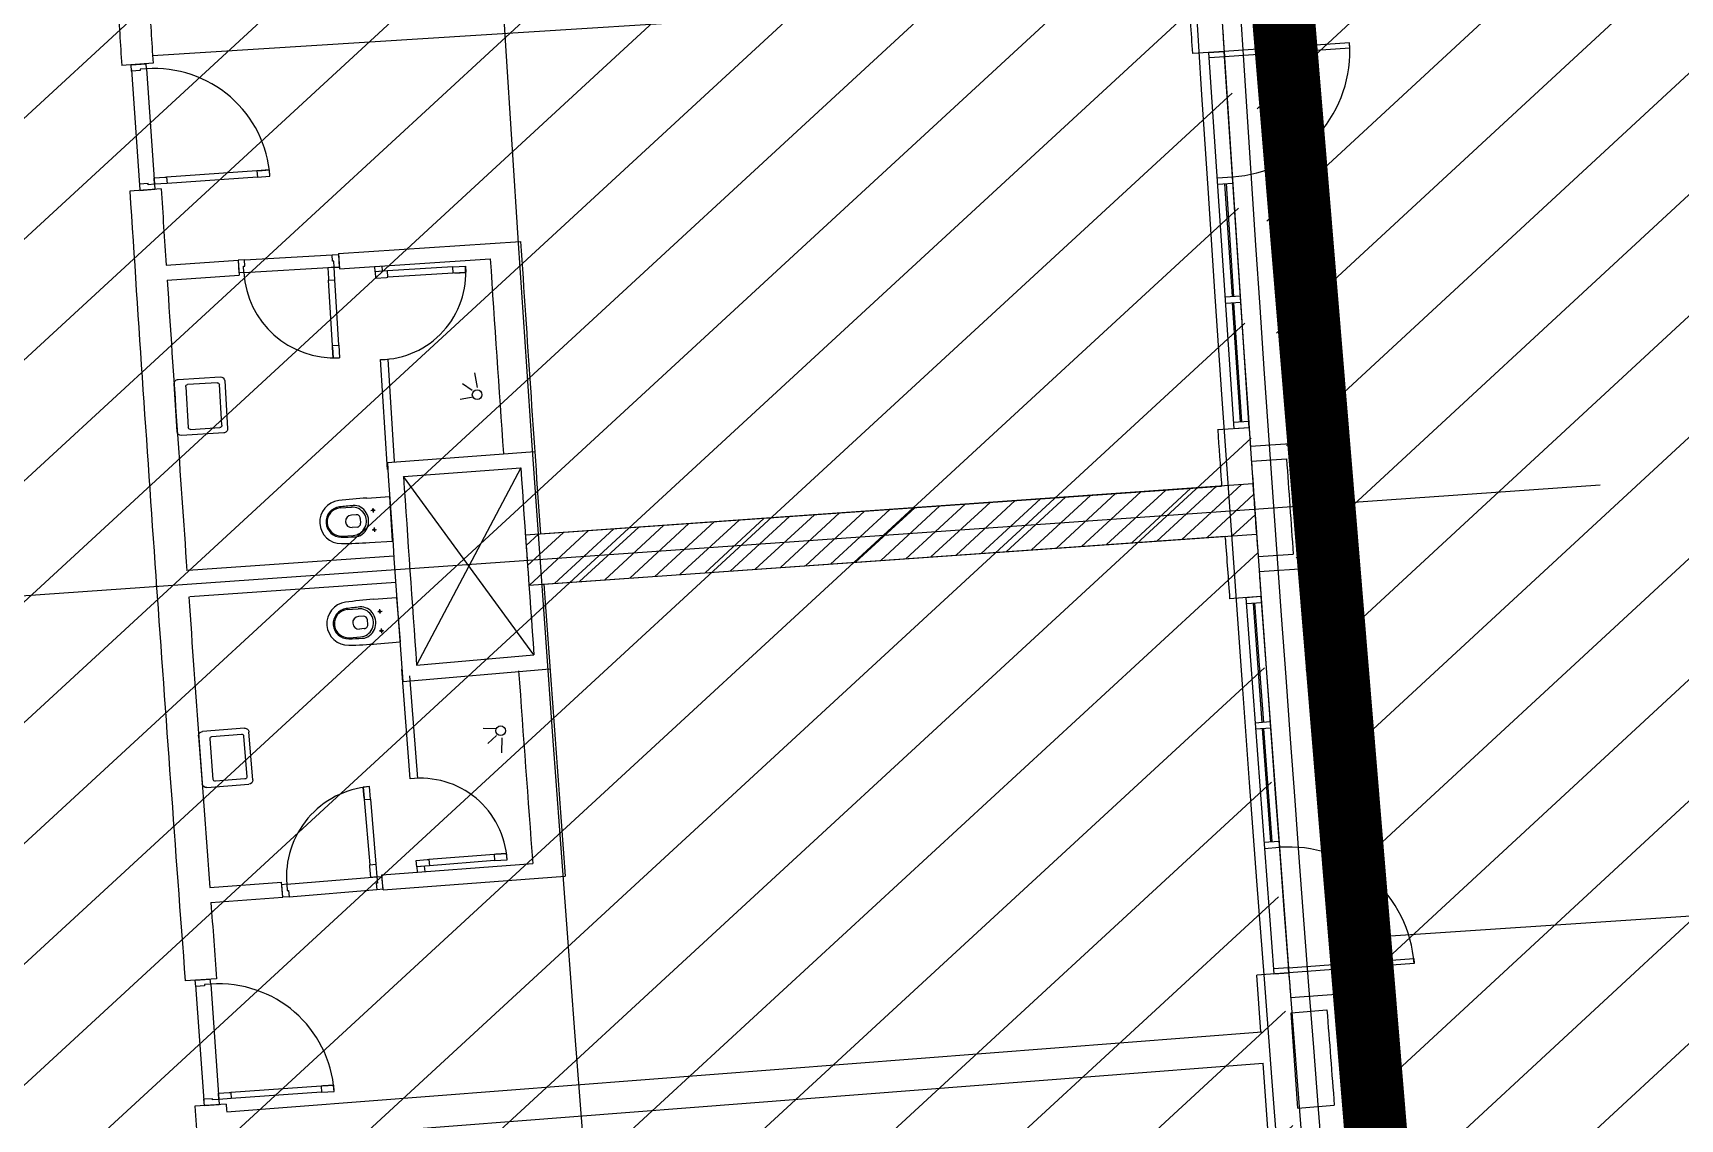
# Model space of a CAD drawing. Extents: x -678889171 to 586587, y -792238163 to 335485.
# Drawn here: x -678773490 to -678760389, y -792093239 to -792084600 of the extents above; entities that cross this region are included whole.
import ezdxf
from ezdxf.enums import TextEntityAlignment as Align

# ---------------------------------------------------------------- set-up
doc = ezdxf.new("R2010")
doc.units = 0
doc.header["$MEASUREMENT"] = 0
for name, color, linetype in [('A-FLOR-PATT', 252, 'Continuous'), ('A-SITE-PATT', 252, 'Continuous'), ('A-WALL', 252, 'Continuous')]:
    doc.layers.add(name, color=color, linetype=linetype)
for name, color, linetype, lineweight in [('BASEMENT3 LAYOUT$0$A-TABL-TEXT', 252, 'Continuous', 30), ('BASEMENT3 LAYOUT$0$HATCH7', 252, 'Continuous', 15), ('BASEMENT3 LAYOUT$0$TEXT6', 252, 'Continuous', 0)]:
    doc.layers.add(name, color=color, linetype=linetype, lineweight=lineweight)
doc.styles.add('Ground floor Towers$0$$Bas01-Rname$0$EN-SC', font='swissc.ttf')
doc.styles.add('Ground floor Towers$0$$Bas01-Rname$0$EN-SCL', font='swisscl.ttf')
doc.styles.add('Ground floor Towers$0$04-Ground Floor$0$V2-lower ground$0$LEVEL  FOR LICENSE LOWER GR$0$$LG- LEVEL$0$AR-SR', font='sarb.shx')

# ---------------------------------------------------------------- blocks, each defined once
blk = doc.blocks.new('A$C61C61320')
at = {"layer": 'BASEMENT3 LAYOUT$0$HATCH7'}
h = blk.add_hatch(dxfattribs=at)
h.set_pattern_fill('JIS_WOOD', color=256, scale=1000, style=0)
h.set_pattern_definition([(45, (-95575.72641586163, -175160.5677797335), (-499.9999991609842, 499.9999991609843), [])])
edge = h.paths.add_edge_path()
edge.add_line((-93671.42387769371, -154054.9431899884), (-93352.28011348587, -174711.9075518902))
edge.add_line((-93352.28011348587, -174711.9075518902), (-49398.28305342048, -174321.9428492732))
edge.add_arc((-49194.7644366367, -173977.2776182104), 400.2673467584944, 239.4389137010584, 436.7722825904112)
edge.add_line((-49103.17453308101, -173587.6300358392), (-49353.17453308101, -169321.0603725039))
edge.add_arc((765187.6152318742, -69570.4512780355), 820625.9088071947, 178.5717505264322, 186.9818142228341, ccw=False)
edge.add_line((-55183.34322072996, -49116.28952082794), (-86992.42594180122, -47875.38068783496))
edge.add_line((-86992.42594180116, -47875.38068783496), (-86999.8191618316, -136404.81269691))
edge.add_line((-86999.81916183163, -136404.81269691), (-87007.19406194473, -152784.6622732603))
edge.add_line((-87007.19406194473, -152784.6622732603), (-93671.42387769371, -154054.9431899884))
at = {"layer": 'BASEMENT3 LAYOUT$0$TEXT6'}
h = blk.add_hatch(dxfattribs=at)
h.set_pattern_fill('JIS_WOOD', color=256, scale=1000, style=0)
h.set_pattern_definition([(45, (-843775.3736575155, -469599.9160835323), (-499.9999991609842, 499.9999991609843), [])])
h.paths.add_polyline_path([(-48073.17453308101, -174366.9252005816), (-52827.70401773683, -137283.3745918828), (-21470.42890679266, -134427.2130430685), (-18376.25980977295, -161775.8762387046), (-18368.17453308101, -175467.8413407506), (-18518.17453308101, -176466.9552695606), (-18518.17453308101, -178386.9252005816), (-18368.17453308101, -183011.1167942794), (-18362.29752682254, -198446.5368052525), (-18168.17453308101, -202281.2411916029), (-18360.0892563893, -208926.9252005816), (-21225.79736915685, -208049.6763489796), (-45692.61271465314, -203035.1575495943), (-55544.17996463575, -201566.2036034855), (-64372.75623362488, -200382.3687026045), (-73244.07786642597, -199325.5838570178), (-82129.48166527948, -198394.9150768394), (-90383.39706973708, -197394.4851778569), (-93352.28011348587, -194591.9241360954), (-93352.28011348587, -177285.8004086108), (-93172.93907456682, -174906.1366184817), (-50378.17453308101, -174866.9252005816)])
at = {"layer": 'BASEMENT3 LAYOUT$0$A-TABL-TEXT', "const_width": 500}
blk.add_lwpolyline([(-93352.28011348587, -174516.9252005816), (-47927.38834524783, -174323.9099120742, -0.04910831258971037), (-55178.17453308101, -49001.92520058164), (-88972.05165299936, -47526.12244615683)], format="xyb", dxfattribs=at)
blk = doc.blocks.new('2')
at = {"layer": 'BASEMENT3 LAYOUT$0$A-TABL-TEXT', "const_width": 500}
blk.add_lwpolyline([(24568.57618810749, 57680.4355040497), (69993.46795634553, 57873.45079255712, -0.04910831258971037), (62742.68176851235, 183195.4355040497), (28948.804648594, 184671.2382584745)], format="xyb", dxfattribs=at)
blk = doc.blocks.new('GR')
at = {"layer": 'A-FLOR-PATT'}
for p, q in [((37073.17227562796, 93888.68983819892), (114095, 102135)), ((27428.30576574191, 100533.9089705692), (35640.32428349768, 101389.0476795932)), ((36935.55993549512, 101021.4656930273), (35941.4253166158, 100913.315924411)), ((36939.88592623402, 100981.7003085311), (36935.55993549512, 101021.4656930273)), ((35941.4285253234, 100913.3162735288), (35692.87362731249, 100886.4642592816)), ((35822.11617709728, 100900.4880405723), (35941.42852532846, 100913.31627348)), ((36142.82199978882, 97917.67933478985), (35822.11617709728, 100900.4880405723)), ((35826.57309315834, 100859.4747581985), (35945.88544138958, 100872.3029911062)), ((35941.4253166158, 100913.315924411), (35945.75130735467, 100873.5505399149)), ((36262.13434802007, 97930.50756769748), (35941.42852532846, 100913.31627348)), ((35945.75130735467, 100873.5505399149), (36939.88592623402, 100981.7003085311)), ((27434.54765253636, 100473.992241191), (27186.204322241, 100445.1042816118)), ((27259.82928986986, 100453.2364278864), (27379.09601898291, 100466.4820810089)), ((27265.34831200424, 100403.5419574226), (27259.82928986986, 100453.2364278864)), ((27264.2445075773, 100413.4808515153), (27365.79451484997, 99499.10259498123)), ((27334.92057065348, 100411.2685884107), (27265.34831200424, 100403.5419574226)), ((27383.51123669041, 100426.7265046379), (27333.81676622661, 100421.2074825035)), ((27333.81676622661, 100421.2074825035), (27334.92057065348, 100411.2685884107)), ((27383.51123669041, 100426.7265046379), (27379.09601898291, 100466.4820810089)), ((27383.51123669041, 100426.7265046379), (27485.06124396309, 99512.34824810375)), ((35929.0181179947, 99906.2184719782), (36048.33046622587, 99919.04670488587)), ((35934.36321503955, 99856.50499354849), (36053.67556327074, 99869.33322645616)), ((35987.92610440687, 99862.26397181189), (36084.13785121671, 98967.4213600551)), ((35999.85733922995, 99863.5467951026), (36096.06908604042, 98968.70418334099)), ((27479.54222182871, 99562.04271856755), (27566.01060043574, 99571.64581708139)), ((27485.06124396309, 99512.34824810375), (27479.54222182871, 99562.04271856755)), ((27566.01060043574, 99571.64581708139), (27578.93116275633, 99573.08076283633)), ((28294.53153743521, 99652.55468157148), (27578.93116275633, 99573.08076283633)), ((27578.93116275633, 99573.08076283633), (27584.45018489071, 99523.38629237251)), ((28300.05055956959, 99602.86021110766), (27584.45018489071, 99523.38629237251)), ((28393.92047836283, 99663.59272584024), (28294.53153743521, 99652.55468157146)), ((28294.53153743521, 99652.55468157146), (28300.05055956959, 99602.86021110766)), ((28300.05055956959, 99602.86021110766), (28399.43950049721, 99613.89825537642)), ((28393.92047836283, 99663.59272584024), (28307.4520997558, 99653.9896273264)), ((28307.4520997558, 99653.9896273264), (28393.92047836283, 99663.59272584024)), ((28399.43950049721, 99613.89825537642), (28393.92047836283, 99663.59272584024)), ((27539.03736246321, 99479.40401377984), (27290.69857981536, 99450.51658319517)), ((27434.2629690724, 99516.76812006213), (27364.69071042317, 99509.041489074)), ((27364.69071042317, 99509.041489074), (27370.20973255755, 99459.34701861019)), ((27370.20973255755, 99459.34701861019), (27489.4764616706, 99472.59267173271)), ((27435.36677349928, 99506.82922596937), (27434.2629690724, 99516.76812006213)), ((27485.06124396309, 99512.34824810375), (27435.36677349928, 99506.82922596937)), ((27584.45018489071, 99523.38629237251), (27485.06124396309, 99512.34824810375)), ((27485.06124396309, 99512.34824810375), (27489.4764616706, 99472.59267173271)), ((28968.6842518573, 99020.41931090801, -6.574195595121094e-08), (30412.71335629126, 99174.7970589156, -6.574195595121094e-08)), ((27603.40149698658, 98874.46014952872, -6.574195595121094e-08), (28173.21691954319, 98935.37777331086, -6.574195595121094e-08)), ((28173.21691954319, 98935.37777331086, -6.574195595121094e-08), (28185.88619142211, 98816.04840895424, -6.574195595121094e-08)), ((28223.29664177686, 98940.31713830863, -1.314839119024219e-07), (28173.53781941746, 98935.41207995996, -1.314839119024219e-07)), ((28173.53781941746, 98935.41207995996, -1.314839119024219e-07), (28183.3479361148, 98835.89443524119, -1.314839119024219e-07)), ((28223.15499400232, 98839.81848192013, -1.314839119024219e-07), (28939.68203597764, 98910.45132214105, -1.314839119024219e-07)), ((28223.29664177685, 98940.31713830863, -1.314839119024219e-07), (28919.92015480841, 99008.98795519007, -1.314839119024219e-07)), ((28228.20170012553, 98890.55831594927, -1.314839119024219e-07), (28223.29664177686, 98940.31713830863, -1.314839119024219e-07)), ((28939.68203597764, 98910.45132214105, -1.314839119024219e-07), (28889.92321361824, 98905.54626379236, -1.314839119024219e-07)), ((28889.92321361824, 98905.54626379236, -1.314839119024219e-07), (28898.45801514494, 98818.96591288701, -1.314839119024219e-07)), ((28919.92015480841, 99008.98795519007, -1.314839119024219e-07), (28969.67897716782, 99013.89301353875, -1.314839119024219e-07)), ((28924.82521315708, 98959.2291328307, -1.314839119024219e-07), (28919.92015480841, 99008.98795519007, -1.314839119024219e-07)), ((28934.77697762896, 98960.21014450044, -1.314839119024219e-07), (28924.82521315708, 98959.2291328307, -1.314839119024219e-07)), ((28939.68203597764, 98910.45132214105, -1.314839119024219e-07), (28934.77697762896, 98960.21014450044, -1.314839119024219e-07)), ((28939.68203597764, 98910.45132214105, -1.314839119024219e-07), (28979.48909386516, 98914.37536881998, -1.314839119024219e-07)), ((28949.49215267499, 98810.93367742225, -1.314839119024219e-07), (28939.68203597764, 98910.45132214105, -1.314839119024219e-07)), ((28968.6842518573, 99020.41931090801, -6.574195595121094e-08), (28981.35352373619, 98901.08994655154, -6.574195595121094e-08)), ((28969.67897716782, 99013.89301353875, -1.314839119024219e-07), (28979.48909386516, 98914.37536881998, -1.314839119024219e-07)), ((28981.35352373619, 98901.08994655154, -6.574195595121094e-08), (30176.89793325222, 99028.90278149888, -6.574195595121094e-08)), ((29265.76141559287, 98888.22502323042), (29261.32855460305, 98931.02141720604)), ((29325.44211657869, 98894.40676488365), (29320.98891175425, 98937.39956537074)), ((29882.46199244384, 98952.10302031322), (29365.22925056879, 98898.52792598572)), ((29882.46199244384, 98952.10302031322), (29981.92982741979, 98962.40592306852)), ((29887.61344382148, 98902.36910282524), (29882.46199244384, 98952.10302031322)), ((29987.08127879744, 98912.67200558052), (29887.61344382148, 98902.36910282524)), ((29987.08127879744, 98912.67200558052), (29900.54426236835, 98903.70848018341)), ((29900.54426236835, 98903.70848018341), (29987.08127879744, 98912.67200558052)), ((29981.92982741979, 98962.40592306852), (29987.08127879744, 98912.67200558052)), ((36149.8873105105, 98974.49061471842), (36030.57496227407, 98961.6623818596)), ((36155.23240753505, 98924.77713628655), (36035.92005929862, 98911.9489034277)), ((36191.03979211389, 97973.15179146093), (36089.48294826157, 98917.70788162539)), ((36202.97102693754, 97974.43461474683), (36101.41418308522, 98918.99070491134)), ((27616.16899388934, 98755.141286178, -6.574195595121094e-08), (28185.88619142211, 98816.04840895424, -6.574195595121094e-08)), ((28223.15499400232, 98839.81848192013, -1.314839119024219e-07), (28183.3479361148, 98835.89443524119, -1.314839119024219e-07)), ((28218.24993565365, 98889.57730427953, -1.314839119024219e-07), (28228.20170012553, 98890.55831594927, -1.314839119024219e-07)), ((28223.15499400232, 98839.81848192013, -1.314839119024219e-07), (28218.24993565365, 98889.57730427953, -1.314839119024219e-07)), ((28898.45801514494, 98818.96591288701, -1.314839119024219e-07), (28899.73333031559, 98806.02861907356, -1.314839119024219e-07)), ((28899.73333031559, 98806.02861907356, -1.314839119024219e-07), (28949.49215267499, 98810.93367742225, -1.314839119024219e-07)), ((28950.7459371418, 98288.53686653584, -1.314839119024219e-07), (28899.73333031559, 98806.02861907356, -1.314839119024219e-07)), ((29000.5047595012, 98293.44192488452, -1.314839119024219e-07), (28949.49215267499, 98810.93367742225, -1.314839119024219e-07)), ((29365.22925056879, 98898.52792598572), (29265.76141559282, 98888.22502323044)), ((29325.44211657869, 98894.40676488365), (29265.76141559286, 98888.22502323042)), ((29265.76141559282, 98888.22502323044), (29270.91286697045, 98838.49110574243)), ((29270.91286697045, 98838.49110574243), (29357.44988339956, 98847.45463113954)), ((29357.44988339956, 98847.45463113954), (29370.38070194644, 98848.79400849773)), ((29370.38070194644, 98848.79400849773), (29365.22925056879, 98898.52792598572)), ((29887.61344382148, 98902.36910282522), (29370.38070194644, 98848.79400849773)), ((28950.7459371418, 98288.53686653584, -1.314839119024219e-07), (29000.5047595012, 98293.44192488452, -1.314839119024219e-07)), ((28960.55605383915, 98189.01922181704, -1.314839119024219e-07), (28950.7459371418, 98288.53686653584, -1.314839119024219e-07)), ((28960.55605383915, 98189.01922181704, -1.314839119024219e-07), (28952.02125231246, 98275.5995727224, -1.314839119024219e-07)), ((28952.02125231246, 98275.5995727224, -1.314839119024219e-07), (28960.55605383915, 98189.01922181704, -1.314839119024219e-07)), ((29000.5047595012, 98293.44192488452, -1.314839119024219e-07), (29010.31487619855, 98193.92428016572, -1.314839119024219e-07)), ((29010.31487619855, 98193.92428016572, -1.314839119024219e-07), (28960.55605383915, 98189.01922181704, -1.314839119024219e-07)), ((29428.23937489273, 97319.60584601507), (29337.90685353207, 98191.70767412361)), ((29481.73833422519, 97385.46828865382), (29397.58755451768, 98197.88941577676)), ((30076.44166381648, 97975.5078153899), (29997.51201634639, 98026.94004604247)), ((30115.98270203049, 98002.4927326656), (30091.01624771029, 98117.41320211132)), ((30084.96800872782, 97923.91743545463), (29982.81225735216, 97901.7241141728)), ((36262.12074762525, 97930.50570826052), (36012.16436610091, 97903.50228820491)), ((36256.78925100077, 97980.22104608055), (36137.47690276434, 97967.39281322171)), ((36262.13434802531, 97930.50756764862), (36142.82199978882, 97917.67933478985)), ((36278.02750763292, 97784.21704305583), (36675.78720579541, 97828.42319971696)), ((36291.28244059995, 97664.95134491911), (36569.68882310274, 97695.8928309903)), ((-9165, 92230), (39070, 97590)), ((29425.05128663255, 97375.19066062181), (30592.87932680047, 97511.30793892978)), ((36310.17966341632, 97485.24086561473), (30545.67051804255, 96844.58572742902)), ((35764.2776487036, 97022.10774769491), (36217.04505822531, 97474.89008606802)), ((36059.97513834771, 97483.2900364047), (36062.81369807585, 97457.7491446874)), ((29557.34667901555, 97269.79810527318), (30486.78185915481, 97378.12928309456)), ((30487.88039781803, 97378.25732428543), (29723.3781389884, 95776.32896225572)), ((30664.92724779842, 96857.83966367172), (36062.81369807585, 97457.74914468739)), ((34571.02365460718, 96889.49206729612), (35023.79106412895, 97342.27440566928)), ((34769.89932028996, 96911.59468069597), (35222.66672981172, 97364.37701906913)), ((34968.7749859727, 96933.69729409573), (35421.54239549441, 97386.47963246884)), ((35167.65065165542, 96955.7999074955), (35620.41806117719, 97408.58224586863)), ((35366.5263173382, 96977.90252089535), (35819.29372685991, 97430.68485926845)), ((35565.40198302089, 97000.00513429515), (36018.16939254259, 97452.78747266828)), ((35963.15331438635, 97044.21036109468), (36319.58030200927, 97400.64910098913)), ((30651.10402956929, 95894.22243017973), (29557.34667901567, 97269.7981052732)), ((33377.76966051091, 96756.87638689746), (33830.53707003262, 97209.6587252706)), ((33576.64532619357, 96778.97900029723), (34029.4127357153, 97231.76133867033)), ((33775.52099187631, 96801.081613697), (34228.28840139802, 97253.8639520701)), ((33974.39665755903, 96823.18422709679), (34427.16406708077, 97275.96656546992)), ((34173.27232324178, 96845.28684049656), (34626.03973276354, 97298.06917886971)), ((34372.14798892452, 96867.38945389638), (34824.91539844626, 97320.17179226951)), ((36162.02898006907, 97066.31297449447), (36337.26083452284, 97241.55060677204)), ((29272.75431999318, 97087.20176609217), (29456.03797056994, 97105.98047310843)), ((29492.22081470232, 96752.82922818568), (29456.03797056994, 97105.98047310843)), ((30589.85034100516, 96447.03303478425), (36354.35948637893, 97087.68817296997)), ((32184.51566641449, 96624.26070649867), (32637.28307593626, 97077.04304487183)), ((32383.39133209721, 96646.36331989843), (32836.158741619, 97099.14565827162)), ((32582.26699777989, 96668.46593329826), (33035.03440730169, 97121.24827167144)), ((32781.14266346261, 96690.56854669799), (33233.91007298438, 97143.35088507115)), ((32980.01832914539, 96712.67116009785), (33432.78573866715, 97165.453498471)), ((33178.89399482813, 96734.77377349761), (33631.6614043499, 97187.55611187077)), ((29065.70933741505, 96999.9317544987), (29153.697077405, 97009.42798511052)), ((29195.15847629194, 96950.68196328497), (29156.27594345425, 96946.69817264183)), ((29309.55054335277, 96990.44829721231), (29344.36827172543, 96994.01561987324)), ((29325.17574620864, 97009.64082272905), (29328.74306886957, 96974.82309435644)), ((30709.11081633675, 96460.28738730184), (36106.99680798938, 97060.19681734729)), ((30991.2616723181, 96491.64502609993), (31444.02908183984, 96944.42736447303)), ((31190.13733800084, 96513.74763949975), (31642.90474752261, 96966.52997787288)), ((31389.01300368362, 96535.85025289955), (31841.78041320533, 96988.63259127265)), ((31587.88866936625, 96557.95286629925), (32040.65607888802, 97010.73520467241)), ((31786.76433504908, 96580.0554796991), (32239.53174457079, 97032.8378180722)), ((31985.64000073174, 96602.15809309893), (32438.40741025351, 97054.94043147206)), ((36109.68113697413, 97036.04366839155), (36106.99680798937, 97060.19681734729)), ((36375.23034939117, 96909.60192338655), (36653.63673189387, 96940.54340945775)), ((29205.26928794809, 96851.99857315443), (29166.38675511039, 96848.0147825113)), ((29228.05994860646, 96923.89590124635), (29232.05534998672, 96884.90004546895)), ((29325.3486865655, 96836.25550013335), (29360.16641493817, 96839.82282279429)), ((29340.97388942137, 96855.44802565016), (29344.5412120823, 96820.63029727749)), ((30554.80730842473, 96762.29471004085), (30648.52641910894, 96856.0169108739)), ((30572.47362849597, 96603.18200291286), (30847.40208479171, 96878.11952427376)), ((30593.51034095266, 96447.43979930031), (31046.27775047443, 96900.22213767347)), ((30792.38600663538, 96469.54241270013), (31245.15341615715, 96922.32475107329)), ((36388.4852823582, 96790.33622524983), (36786.24498052069, 96834.54238191096)), ((29088.49682787521, 96777.52163673057), (29176.58216118901, 96786.06533846742)), ((29308.93716412556, 96734.05052116941), (29492.22081470232, 96752.82922818568)), ((29506.79994383406, 96634.31286413169), (27876.37504388057, 96452.85451126206)), ((36410.81743591174, 96593.07937742789), (36162.44939478952, 96564.55382272962)), ((36410.81745098234, 96593.07937945017), (36291.60133752165, 96579.38564762444)), ((36291.60133752165, 96579.38564762444), (36633.94463194397, 93598.9828109656)), ((36410.81745098795, 96593.07937940133), (36753.1607454102, 93612.67654274248)), ((29530.01088300603, 96425.46466616275), (27899.52967834689, 96244.51293373722)), ((36416.52317257635, 96543.40599884148), (36297.30705911572, 96529.71226701583)), ((36350.8267457899, 96535.85979368347), (36459.23545569029, 95592.06556207483)), ((36362.74835713597, 96537.22916686602), (36471.15706703638, 95593.43493525735)), ((29358.87509089006, 96284.71730212992), (29541.80940605103, 96306.63927153358)), ((29541.80940605103, 96306.63927153358), (29584.04869341628, 95954.16112667511)), ((29153.35858460349, 96193.9062599706), (29241.17036070289, 96204.91138435157)), ((29397.3266480829, 96188.60968774238), (29432.0780144774, 96192.77412452488)), ((29416.7845496714, 96173.31622293638), (29412.6201128889, 96208.06758933088)), ((29283.6340155247, 96146.88569437584), (29244.82559211102, 96142.2350793727)), ((29295.43721920536, 96048.390393052), (29256.62879579168, 96043.73977804885)), ((29321.65458744422, 96081.74679577514), (29316.99041824783, 96120.66832613699)), ((29415.76915383393, 96034.7107794239), (29450.52052022842, 96038.87521620639)), ((29435.22705542241, 96019.41731461795), (29431.06261863993, 96054.1686810124)), ((29179.96034521572, 95971.92005197688), (29267.88605023779, 95981.97446298615)), ((29401.11437825531, 95932.23915727144), (29584.04869341628, 95954.16112667511)), ((29723.37813898828, 95776.3289622557), (30651.71721828158, 95894.3003529202)), ((29617.74331186293, 95641.94006188218), (30784.18925338017, 95790.16957513338)), ((29603.8328176768, 95739.64504266654), (29707.18650373849, 94868.99035877454)), ((29670.48730733743, 95687.13619571597), (29766.7681720441, 94876.06318012955)), ((36524.93188286303, 95599.61176727722), (36405.7157694024, 95585.91803545158)), ((36530.63760445703, 95549.9383866686), (36411.42149099639, 95536.24465484294)), ((36567.64416559321, 94648.27133044417), (36464.941177264, 95542.39218146385)), ((36579.56577693979, 94649.64070362192), (36476.86278861013, 95543.76155464642)), ((30377.22096930183, 95294.27355440546), (30272.68515789165, 95293.49562030737)), ((30380.23005898992, 95242.06999860068), (30314.51909239795, 95174.56272144333)), ((30424.73113212537, 95224.42534067787), (30425.60627180716, 95106.82741438034)), ((29388.07505970544, 94794.90052652496, -1.314839119024219e-07), (29338.4534712758, 94788.76065993703, -1.314839119024219e-07)), ((29338.4534712758, 94788.76065993703, -1.314839119024219e-07), (29349.13683913877, 94702.41909606945, -1.314839119024219e-07)), ((29349.13683913877, 94702.41909606945, -1.314839119024219e-07), (29338.4534712758, 94788.76065993703, -1.314839119024219e-07)), ((29338.4534712758, 94788.76065993703, -1.314839119024219e-07), (29350.73320445163, 94689.51748307775, -1.314839119024219e-07)), ((29400.35479288127, 94695.65734966568, -1.314839119024219e-07), (29388.07505970544, 94794.90052652496, -1.314839119024219e-07)), ((29350.73320445163, 94689.51748307775, -1.314839119024219e-07), (29400.35479288127, 94695.65734966568, -1.314839119024219e-07)), ((29350.73320445162, 94689.51748307775, -1.314839119024219e-07), (29414.58781696597, 94173.45296340951, -1.314839119024219e-07)), ((29400.35479288126, 94695.65734966566, -1.314839119024219e-07), (29464.20940539561, 94179.59282999743, -1.314839119024219e-07)), ((36514.12447889639, 94642.12380379622), (36633.34059236263, 94655.81753557306)), ((36519.8302004701, 94592.45042318523), (36639.04631393633, 94606.14415496208)), ((29515.08834683896, 94098.63214109956, -6.574195595121094e-08), (30709.52233528393, 94236.43636082066, -6.574195595121094e-08)), ((29783.83747451581, 94223.2801835945), (29870.23089355892, 94233.53577455925)), ((29789.73149231164, 94173.62879333984), (29783.83747451581, 94223.2801835945)), ((29870.23089355892, 94233.53577455925), (29883.14025502514, 94235.06821918616)), ((30399.51471367358, 94296.3660042628), (29883.14025502514, 94235.06821918616)), ((29883.14025502514, 94235.06821918616), (29889.03427282097, 94185.4168289315)), ((30405.4087314694, 94246.71461400815), (29889.03427282097, 94185.4168289315)), ((30498.81749418289, 94308.15403985446), (30399.51471367358, 94296.36600426279)), ((30399.51471367358, 94296.36600426279), (30405.4087314694, 94246.71461400813)), ((30405.4087314694, 94246.71461400813), (30504.71151197872, 94258.5026495998)), ((30498.81749418289, 94308.15403985446), (30412.42407513977, 94297.89844888971)), ((30412.42407513977, 94297.89844888971), (30498.81749418289, 94308.15403985446)), ((30504.71151197872, 94258.5026495998), (30498.81749418289, 94308.15403985446)), ((28761.93826518464, 93991.93557427214, -1.314839119024219e-07), (29476.48913857145, 94080.34965313815, -1.314839119024219e-07)), ((29414.58781696597, 94173.45296340951, -1.314839119024219e-07), (29464.20940539561, 94179.59282999743, -1.314839119024219e-07)), ((29416.18418227883, 94160.55135041781, -1.314839119024219e-07), (29414.58781696597, 94173.45296340951, -1.314839119024219e-07)), ((29426.86755014181, 94074.20978655023, -1.314839119024219e-07), (29416.18418227883, 94160.55135041781, -1.314839119024219e-07)), ((29476.48913857145, 94080.34965313815, -1.314839119024219e-07), (29426.86755014181, 94074.20978655023, -1.314839119024219e-07)), ((29464.20940539561, 94179.59282999743, -1.314839119024219e-07), (29476.48913857145, 94080.34965313815, -1.314839119024219e-07)), ((29476.48913857144, 94080.34965313815, -1.314839119024219e-07), (29516.18640931516, 94085.26154640848, -1.314839119024219e-07)), ((29476.48913857144, 94080.34965313815, -1.314839119024219e-07), (29482.62900515936, 94030.7280647085, -1.314839119024219e-07)), ((29528.92862848214, 93979.4329202477, -6.574195595121094e-08), (29515.08834683896, 94098.63214109956, -6.574195595121094e-08)), ((29528.46614249099, 93986.01836954923, -1.314839119024219e-07), (29516.18640931516, 94085.26154640848, -1.314839119024219e-07)), ((29528.92862848214, 93979.4329202477, -6.574195595121094e-08), (30971.61651939186, 94145.87868538097, -6.574195595121094e-08)), ((29889.03427282097, 94185.4168289315), (29789.73149231164, 94173.62879333984)), ((29849.31316061754, 94180.70161469492), (29789.73149231169, 94173.62879333991)), ((29789.7314923117, 94173.62879333993), (29794.80333704927, 94130.90341464261)), ((29849.31316061754, 94180.70161469492), (29854.40828169314, 94137.78015539824)), ((28151.17179964174, 93941.27438222003, -6.574195595121094e-08), (28720.35984415095, 94006.94273652595, -6.574195595121094e-08)), ((28734.20012579414, 93887.74351567391, -6.574195595121094e-08), (28720.35984415095, 94006.94273652595, -6.574195595121094e-08)), ((28761.93826518464, 93991.93557427214, -1.314839119024219e-07), (28722.24099444093, 93987.0236810018, -1.314839119024219e-07)), ((28734.52072761676, 93887.78050414255, -1.314839119024219e-07), (28722.24099444093, 93987.0236810018, -1.314839119024219e-07)), ((28761.93826518464, 93991.93557427214, -1.314839119024219e-07), (28768.07813177256, 93942.3139858425, -1.314839119024219e-07)), ((28768.07813177256, 93942.3139858425, -1.314839119024219e-07), (28778.00244945849, 93943.54195916008, -1.314839119024219e-07)), ((28778.00244945849, 93943.54195916008, -1.314839119024219e-07), (28784.14231604641, 93893.92037073047, -1.314839119024219e-07)), ((28784.1423160464, 93893.92037073047, -1.314839119024219e-07), (29478.84455406134, 93979.8785029613, -1.314839119024219e-07)), ((29482.62900515936, 94030.7280647085, -1.314839119024219e-07), (29472.70468747343, 94029.50009139092, -1.314839119024219e-07)), ((29472.70468747343, 94029.50009139092, -1.314839119024219e-07), (29478.84455406134, 93979.8785029613, -1.314839119024219e-07)), ((29478.84455406134, 93979.8785029613, -1.314839119024219e-07), (29528.46614249099, 93986.01836954923, -1.314839119024219e-07)), ((28164.91394749241, 93822.06383947769, -6.574195595121094e-08), (28734.20012579414, 93887.74351567391, -6.574195595121094e-08)), ((28784.14231604641, 93893.92037073047, -1.314839119024219e-07), (28734.52072761676, 93887.78050414255, -1.314839119024219e-07)), ((36748.64284093637, 93652.42058065489), (37742.25290249335, 93765.28801829251)), ((37746.76759994757, 93725.54361608416), (36753.15753839062, 93612.67617844656)), ((37742.25290249335, 93765.28801829251), (37746.76759994757, 93725.54361608416)), ((36753.12302122695, 93612.6722095627), (36500.47569474398, 93583.65517058138)), ((36551.46895055, 93132.70162684843), (36500.47569474397, 93583.65517058138)), ((36629.28354364195, 93639.97339144074), (36748.49965710824, 93653.66712321762)), ((36633.94463194397, 93598.9828109656), (36753.1607454102, 93612.67654274245)), ((36753.15753839062, 93612.67617844656), (36748.64284093637, 93652.42058065489)), ((36776.30017932889, 93415.51318184804), (37173.51789078419, 93462.61096394858)), ((36784.63499979103, 93295.66085962029), (37068.3944047885, 93329.30598228259)), ((36870.03185686834, 92540.46265323064), (36784.63499979102, 93295.66085962023)), ((28234.94414573267, 93217.74968935174), (27986.32265440294, 93191.40602480437)), ((28065.83243202815, 93200.24883329435), (28185.09709846582, 93213.51304602933)), ((28071.3591873344, 93150.5552222786), (28065.83243202815, 93200.24883329435)), ((28070.25383627308, 93160.49394448176), (28171.94613390799, 92246.13150179222)), ((28140.93024275633, 93158.29267970735), (28071.3591873344, 93150.5552222786)), ((28189.51850271082, 93173.75815721674), (28139.82489169508, 93168.2314019105)), ((28139.82489169508, 93168.2314019105), (28140.93024275633, 93158.29267970735)), ((28189.51850271082, 93173.75815721674), (28185.09709846582, 93213.51304602933)), ((28189.51850271082, 93173.75815721674), (28291.21080034573, 92259.3957145272)), ((28358.44564215355, 92164.66395172752), (36557.83323999299, 93133.45359248118)), ((28387.78006805162, 91916.39093374682), (36579.55996198273, 92884.2816945966)), ((36646.50699037103, 92292.24262556882), (36579.55996198273, 92884.2816945966)), ((36870.03185686834, 92540.46265323061), (37157.88015963498, 92574.59259318736)), ((29100.65926569756, 92399.72811256535), (28385.07126707095, 92320.14283615541)), ((29200.04648772903, 92410.78162317784), (29100.65926569756, 92399.72811256535)), ((29100.65926569756, 92399.72811256535), (29106.1860210038, 92350.03450154961)), ((29106.1860210038, 92350.03450154961), (29205.57324303527, 92361.0880121621)), ((29200.04648772903, 92410.78162317784), (29113.57960456164, 92401.16506894497)), ((29113.57960456164, 92401.16506894497), (29200.04648772903, 92410.78162317784)), ((29205.57324303527, 92361.0880121621), (29200.04648772903, 92410.78162317784)), ((28351.37967501416, 92224.48909459007), (28102.75363085987, 92198.14494763034)), ((28240.41183826874, 92263.8076814241), (28170.8407828468, 92256.07022399537)), ((28170.8407828468, 92256.07022399537), (28176.36753815305, 92206.37661297963)), ((28241.51718932999, 92253.86895922096), (28240.41183826874, 92263.8076814241)), ((28291.21080034573, 92259.3957145272), (28241.51718932999, 92253.86895922096)), ((28285.68404503948, 92309.08932554293), (28372.15092820686, 92318.70587977579)), ((28291.21080034573, 92259.3957145272), (28285.68404503948, 92309.08932554293)), ((28390.59802237719, 92270.44922513969), (28291.21080034573, 92259.3957145272)), ((28291.21080034573, 92259.3957145272), (28295.63220459072, 92219.64082571461)), ((28372.15092820686, 92318.70587977579), (28385.07126707095, 92320.14283615541)), ((28385.07126707095, 92320.14283615541), (28390.59802237719, 92270.44922513969)), ((29106.1860210038, 92350.03450154963), (28390.59802237719, 92270.44922513969)), ((28176.36753815305, 92206.37661297963), (28295.63220459072, 92219.64082571461))]:
    blk.add_line(p, q, dxfattribs=at)
at = {"layer": 'A-FLOR-PATT', "extrusion": (-4.208763144998279e-17, -4.283313990896359e-18, -1)}
for p, q in [((27736.11143778265, 97969.16616468155), (28069.66849524953, 98003.11270815856)), ((27744.62313565763, 97554.38447279134), (27706.1503863837, 97932.41580458684)), ((27797.92781366454, 97913.67179472535), (27830.74280569237, 97591.23330584052)), ((28046.39827959088, 97955.80955520622), (27812.9083393641, 97932.04697477235)), ((28097.58845166594, 97618.39054062217), (28064.77345963812, 97940.829029507)), ((28106.41885534395, 97973.15165675944), (28144.89160461788, 97595.1203249637)), ((27849.11798573961, 97576.25278014108), (28082.60792596644, 97600.01536057494)), ((28114.93055321893, 97558.36996486923), (27781.37349575205, 97524.42342139222))]:
    blk.add_line(p, q, dxfattribs=at)
at = {"layer": 'A-FLOR-PATT', "extrusion": (-4.200107618499089e-17, -5.06212397287757e-18, -1)}
for p, q in [((28012.8487828467, 95140.93439007923), (28058.31680757075, 94763.68049813958)), ((28374.99508754781, 95218.35222807096), (28042.12400642456, 95178.2333827262)), ((28143.73919209163, 94802.11811365827), (28104.95764159167, 95123.89349207771)), ((28119.5952533806, 95142.54298840102), (28352.60501016688, 95170.6261801424)), ((28371.25450649031, 95155.98856835347), (28410.03605699027, 94834.21318993415)), ((28457.76210491871, 94811.82311255333), (28412.29408019467, 95189.07700449298)), ((28095.61580021761, 94734.4052745616), (28428.48688134085, 94774.52411990636)), ((28395.39844520122, 94815.56369361095), (28162.38868841494, 94787.48050186958))]:
    blk.add_line(p, q, dxfattribs=at)
at = {"layer": 'A-FLOR-PATT'}
for centre, radius in [((30116.67601533336, 97944.40249963496), 38.2464158643079), ((29326.9594075391, 96992.23195854278), 7.5), ((29342.75755075183, 96838.03916146382), 7.5), ((29414.70233128015, 96190.69190613364), 7.499999999999994), ((29433.14483703118, 96036.79299781514), 7.499999999999994), ((30412.65301924236, 95281.25029158921), 38.2464158643079)]:
    blk.add_circle(centre, radius, dxfattribs=at)
for centre, radius, start, end in [((632160.654919429, 163506.251165366), 618245.8226879981, 171.0764646735087, 189.9103746877842), ((632160.654919429, 163506.251165366), 613595.8226879981, 171.0737824436527, 189.9862451256833), ((632160.654919429, 163506.251165366), 605195.8226879981, 171.0737824436527, 190.1263033448895), ((632160.6549194276, 163506.2511653661), 599695.8226879967, 171.0616030214717, 190.2201678661017), ((632160.6549194327, 163506.2511653659), 599145.8226880017, 171.0631954506245, 190.2296506374575), ((632160.654919429, 163506.251165366), 599345.8226879981, 177.29999390148, 189.341260597947), ((632160.654919429, 163506.251165366), 599495.8226879981, 183.8845870410494, 189.3243741414251), ((-1079891.442958347, -15416.97832644582), 1121630.446345491, 5.951778338341538, 5.977591550792078), ((632160.6549194291, 163506.251165366), 599495.8226879981, 185.9790435130422, 185.9931344692175), ((35941.42532305575, 100913.3159251116), 999.9999999999949, 276.2086687911391, 6.208668792013022), ((631657.3717168405, 163449.8087354973), 607745.8226879978, 185.9022601008472, 185.9505160781248), ((631657.3717168405, 163449.8087354973), 607495.8226879978, 185.9021301318579, 185.9502343892454), ((27485.06124396309, 99512.34824810375), 919.999999999704, 6.337246879872846, 96.3372468802872), ((631657.3717168405, 163449.8087354973), 607745.8226879978, 186.0447978116352, 186.3433458795403), ((631657.3717168405, 163449.8087354973), 607495.8226879978, 186.0445549249817, 186.1019320569279), ((632160.6549194291, 163506.251165366), 605176.9337664183, 186.1021794085592, 186.3228383002294), ((29300.05292438081, 98878.01115731224, -3.542665253086035e-08), 687.0797532929839, 273.1964885379082, 7.055522056670755), ((632160.6549194291, 163506.251165366), 605426.9337664183, 186.1135405376167, 186.2605931043489), ((28939.68203597764, 98910.45132214105, -1.314839119024219e-07), 719.9999999997056, 185.6298376871986, 275.6298376867633), ((631657.3717168405, 163449.8087354973), 607495.8226879978, 186.1132498185758, 186.3317719666431), ((632160.6549194291, 163506.251165366), 599745.8226879981, 186.2798071296507, 186.3202099162893), ((632160.6549194291, 163506.251165366), 599495.8226879981, 186.2798546323696, 186.2939182966988), ((632160.6549194291, 163506.251165366), 599095.8226879981, 186.2938863905307, 186.3895234889061), ((632160.6549194291, 163506.251165366), 599495.8226879981, 186.305387092859, 186.3780227870986), ((632160.6549194291, 163506.251165366), 599215.8226879981, 186.3053701223276, 186.3780397575041), ((523864.8289063111, 151465.7030410616), 490533.8176874628, 186.3178706366371, 186.364591803715), ((632160.6549194291, 163506.251165366), 606352.6408370575, 186.2613446111487, 186.4261328733335), ((632160.6549194291, 163506.251165366), 605296.9337664181, 186.2720290708588, 186.4133493949886), ((632160.6549194291, 163506.251165366), 606232.6408370575, 186.2726096371589, 186.41462881232), ((29680.44833838494, 93108.03280921526), 4000.000000000601, 95.84994521510993, 99.05810259274446), ((29077.70468530733, 96888.78833406461), 171.5000000000204, 99.05810259276373, 272.6417878374947), ((29077.70468530735, 96888.78833406465), 120.5, 99.0581025959246, 272.6417878345259), ((29077.70468530735, 96888.78833406465), 111.7888557810301, 96.15990375311002, 275.5399866771689), ((29680.44833838624, 93108.03280921606), 3949, 97.4742672524955, 99.0581025959246), ((29161.33134928232, 96897.35647757658), 49.59999999999997, 95.84994521506725, 275.8499452150672), ((29165.74379847823, 96897.80856422159), 112.2676204798005, 275.5399866771689, 96.15990375311002), ((29179.76695328924, 96924.3293321054), 100, 62.13184832094436, 97.4742672524955), ((29198.21618142989, 96920.83819610841), 30, 5.849945215046009, 95.84994521506725), ((29165.74379847823, 96897.80856422159), 130, 309.5680421091, 62.13184832094436), ((632160.6549194291, 163506.251165366), 599745.8226879981, 186.363199964125, 186.4085242293496), ((29202.21158281014, 96881.84234033106), 30, 275.8499452150672, 5.849945215046009), ((523023.2131941185, 151372.1264772779), 495487.0157133208, 186.3181041636498, 186.3643582767023), ((28901.2431457325, 100713.2194780455), 3949, 272.6417878345259, 274.2256231711704), ((28901.24314573223, 100713.2194780461), 4000.00000000063, 272.6417878374979, 275.8499452151324), ((29184.85362211084, 96874.6825044463), 100, 274.2256231711704, 309.5680421091), ((632160.6549194291, 163506.251165366), 599495.8226879981, 186.3894915835308, 186.4084644703086), ((632160.6549194291, 163506.251165366), 605176.9337664181, 186.3607062540104, 186.5812422658334), ((631657.2600407228, 163450.8135787644), 607745.8226879978, 186.340064001606, 186.6386120705295), ((631657.2600407228, 163450.8135787644), 607495.8226879978, 186.3516379161243, 186.5701600633205), ((29167.2599209277, 96082.98511173802), 171.5000000000026, 100.0416220444772, 273.6253072892106), ((29167.25992092773, 96082.985111738), 120.4999999999999, 100.0416220475515, 273.6253072861973), ((29167.25992092773, 96082.985111738), 111.78885578103, 97.14342320491133, 276.5235061289419), ((29834.81072317446, 92313.13257132951), 4000.00000000062, 96.83346466684111, 100.0416220444756), ((29834.81072317459, 92313.13257133015), 3948.999999999997, 98.45778671072053, 100.0416220475515), ((29255.13123309667, 96093.5151876023), 112.2676204798004, 276.5235061289419, 97.14342320491133), ((29268.69709799582, 96120.27275306587), 99.99999999999993, 63.11536777267152, 98.45778671072053), ((29255.13123309667, 96093.5151876023), 129.9999999999999, 310.5515615607613, 63.11536777267152), ((29250.72719395135, 96092.98742871074), 49.59999999999993, 96.83346466695568, 276.8334646669556), ((29287.20353276684, 96117.09880889479), 29.99999999999998, 6.833464667137821, 96.83346466695568), ((29291.86770196322, 96078.177278533), 29.99999999999998, 276.8334646669556, 6.833464667137821), ((28925.17874597078, 99903.82388807122), 3948.999999999997, 273.6253072861973, 275.2091426294763), ((28925.1787459694, 99903.82388807173), 4000.000000000612, 273.6253072892283, 276.8334646668628), ((29274.63519576672, 96070.7205513875), 99.99999999999993, 275.2091426294763, 310.5515615607613), ((632160.6549194291, 163506.251165366), 605426.9337664183, 186.4245473320664, 186.5698740333539), ((29820.94363072087, 94191.1225936095, -3.542665253086034e-08), 687.0797532929837, 5.627887825299604, 99.48692134413331), ((29476.48913857145, 94080.34965313815, -1.314839119024219e-07), 719.9999999997044, 97.05357219507779, 187.0535721950778), ((36753.15754482718, 93612.6761791777), 999.9999999999948, 6.480637275127939, 96.4806372755892), ((631657.2600407228, 163450.8135787644), 607495.8226879978, 186.5814778242576, 186.6388549568809), ((632160.6549194291, 163506.251165366), 599495.8226879981, 186.6951845969961, 186.7141574838197), ((632160.6549194291, 163506.251165366), 599095.8226879981, 186.7141255778223, 186.8097626763166), ((632160.6549194291, 163506.251165366), 599215.8226879981, 186.7256093096433, 186.7982789453883), ((28291.21080034573, 92259.3957145272), 919.9999999997037, 6.346163001891716, 96.34616300173063), ((631657.2600407228, 163450.8135787644), 607495.8226879978, 186.7331754932995, 186.7388571043998), ((631657.2600407228, 163450.8135787644), 607745.8226879978, 186.7328938073466, 186.7885473939107)]:
    blk.add_arc(centre, radius, start, end, dxfattribs=at)
at = {"layer": 'A-FLOR-PATT', "extrusion": (-4.208763144998279e-17, -4.283313990896359e-18, -1)}
for centre, radius, start, end in [((-28073.06314959726, 97969.75700241164), 33.52800000000002, 84.18894002363292, 174.1889400176724), ((-27739.50609213038, 97935.81045893463), 33.52800000000002, 354.1889400176725, 84.18894002363292), ((-27814.60566653789, 97915.36912189936), 16.76400000000001, 354.1889400176725, 84.18894002363292), ((-28048.09560676478, 97939.13170233322), 16.76400000000001, 84.18894002363292, 174.1889400176724), ((-28080.9105987926, 97616.6932134484), 16.76400000000001, 174.1889400176724, 264.1889400236329), ((-27777.97884140431, 97557.7791271389), 33.52800000000002, 264.1889400236329, 354.1889400176725), ((-27847.42065856571, 97592.93063301453), 16.76400000000001, 264.1889400236329, 354.1889400176725), ((-28111.5358988712, 97591.72567061591), 33.52800000000002, 174.1889400176724, 264.1889400236329)]:
    blk.add_arc(centre, radius, start, end, dxfattribs=at)
at = {"layer": 'A-FLOR-PATT', "extrusion": (-4.200107618499089e-17, -5.06212397287757e-18, -1)}
for centre, radius, start, end in [((-28046.13589095906, 95144.94627461373), 33.52800000000002, 353.1276500944571, 83.12765009445714), ((-28121.60119564785, 95125.89943434496), 16.76400000000001, 353.1276500944571, 83.12765009445714), ((-28354.61095243413, 95153.98262608633), 16.76400000000001, 83.12765009445714, 173.1276500944572), ((-28379.00697208231, 95185.06511995848), 33.52800000000002, 83.12765009445714, 173.1276500944572), ((-28091.60391568311, 94767.69238267408), 33.52800000000002, 263.1276500944571, 353.1276500944571), ((-28160.38274614781, 94804.12405592552), 16.76400000000001, 263.1276500944571, 353.1276500944571), ((-28393.39250293409, 94832.2072476669), 16.76400000000001, 173.1276500944572, 263.1276500944571), ((-28424.47499680636, 94807.81122801884), 33.52800000000002, 173.1276500944572, 263.1276500944571)]:
    blk.add_arc(centre, radius, start, end, dxfattribs=at)
at = {"layer": 'A-FLOR-PATT', "style": 'Ground floor Towers$0$04-Ground Floor$0$V2-lower ground$0$LEVEL  FOR LICENSE LOWER GR$0$$LG- LEVEL$0$AR-SR', "flags": 12}
for tag, p in [('L', (30296.07288644527, 72859.53473235783)), ('P', (30237.50458115668, 72203.99769414036))]:
    blk.add_attdef(tag, text='', height=500, dxfattribs=at).set_placement(p, align=Align.RIGHT)
at = {"layer": 'A-FLOR-PATT'}
for tag, p, height, style in [('N', (85492.25876324323, 56633.4995742733), 250, 'Ground floor Towers$0$$Bas01-Rname$0$EN-SC'), ('N', (89389.48149106537, 56633.4995742733), 250, 'Ground floor Towers$0$$Bas01-Rname$0$EN-SC'), ('N', (94597.61363499537, 56633.4995742733), 250, 'Ground floor Towers$0$$Bas01-Rname$0$EN-SC'), ('AN', (85922.66280553787, 56313.08159666645), 200, 'Ground floor Towers$0$$Bas01-Rname$0$EN-SCL'), ('AN', (89819.88553336001, 56313.08159666645), 200, 'Ground floor Towers$0$$Bas01-Rname$0$EN-SCL'), ('AN', (95028.01767729002, 56313.08159666645), 200, 'Ground floor Towers$0$$Bas01-Rname$0$EN-SCL'), ('SN', (85299.47460008037, 56025.08594095582), 200, 'Ground floor Towers$0$$Bas01-Rname$0$EN-SCL'), ('F', (85927.04975899268, 56008.67972904726), 200, 'Ground floor Towers$0$$Bas01-Rname$0$EN-SCL'), ('SN', (89196.69732790251, 56025.08594095582), 200, 'Ground floor Towers$0$$Bas01-Rname$0$EN-SCL'), ('F', (89824.27248681482, 56008.67972904726), 200, 'Ground floor Towers$0$$Bas01-Rname$0$EN-SCL'), ('SN', (94404.82947183252, 56025.08594095582), 200, 'Ground floor Towers$0$$Bas01-Rname$0$EN-SCL'), ('F', (95032.40463074483, 56008.67972904726), 200, 'Ground floor Towers$0$$Bas01-Rname$0$EN-SCL')]:
    blk.add_attdef(tag, p, '', height=height, dxfattribs=dict(at, style=style))
at = {"layer": 'A-FLOR-PATT', "style": 'Ground floor Towers$0$$Bas01-Rname$0$EN-SCL', "width": 0.8}
for p in [(85305.16036184286, 56295.1433535593), (89202.383089665, 56295.1433535593), (94410.51523359501, 56295.1433535593)]:
    blk.add_attdef('FN', p, '', height=250, dxfattribs=at)

msp = doc.modelspace()

# ---------------------------------------------------------------- block references
at = {"layer": 'A-SITE-PATT', "rotation": 357.6731745000001}
for name, p in [('2', (-678833487.1858103, -792167746.3685482, -212772)), ('A$C61C61320', (-678706236.4347705, -791940527.995869, -212772))]:
    msp.add_blockref(name, p, dxfattribs=at)

# ---------------------------------------------------------------- next in the draw order: block references
at = {"layer": 'A-WALL', "rotation": 357.6731745000001}
msp.add_blockref('GR', (-678804025.0995113, -792184118.4910543, -212772), dxfattribs=at)

doc.saveas('drawing.dxf')
